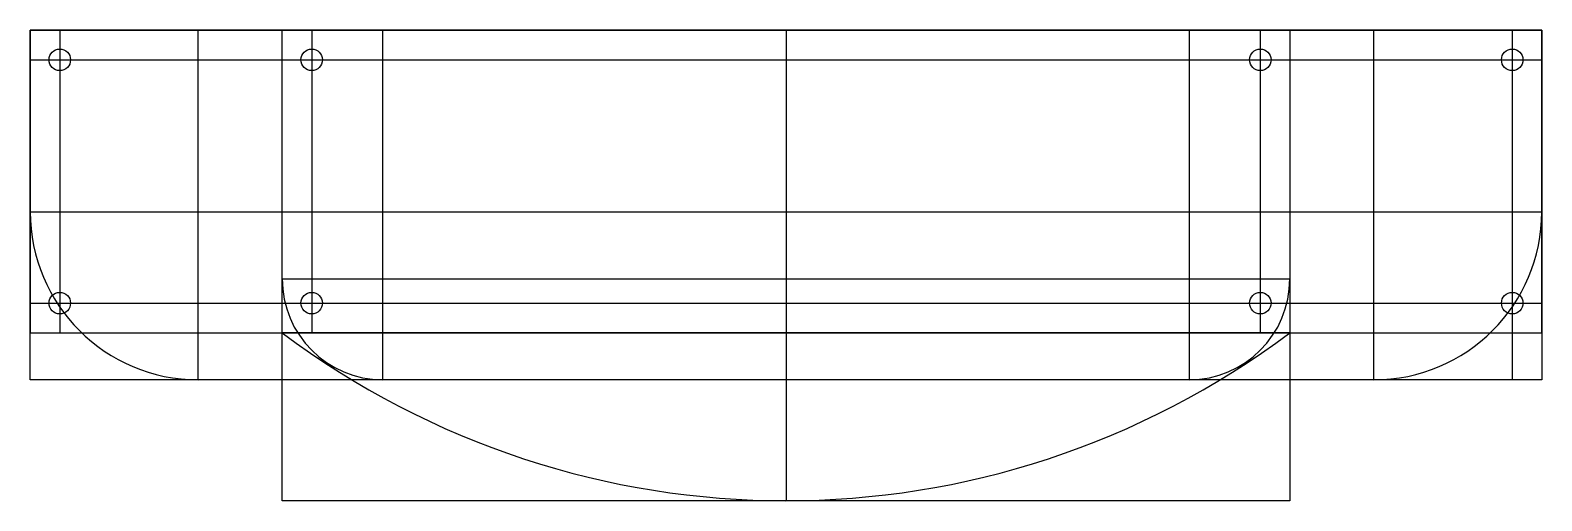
# Model space of a CAD drawing. Header units: millimetres. Extents: x 0 to 225, y -25 to 45.
import ezdxf

# ---------------------------------------------------------------- set-up
doc = ezdxf.new("R2010")
doc.units = ezdxf.units.MM
doc.layers.get('0').update_dxf_attribs({"linetype": 'CONTINUOUS'})

msp = doc.modelspace()

# ---------------------------------------------------------------- linework, layer by layer
for p, q in [((225, 45), (0, 45)), ((0, 45), (0, 0)), ((0, 45), (225, 45)), ((0, -7), (0, 45)), ((4.4, 45), (4.4, 0)), ((25, -7), (25, 45)), ((37.5, 45), (187.5, 45)), ((37.5, 0), (37.5, 45)), ((37.5, 45), (187.5, 45)), ((37.5, 45), (187.5, 45)), ((37.5, 45), (187.5, 45)), ((37.5, -25), (37.5, 45)), ((37.5, 45), (187.5, 45)), ((41.9, 45), (41.9, 0)), ((52.5, -7), (52.5, 45)), ((112.5, 45), (112.5, -25)), ((172.5, 45), (172.5, -7)), ((183.1, 45), (183.1, 0)), ((187.5, 45), (187.5, 0)), ((187.5, 45), (187.5, -25)), ((200, -7), (200, 45)), ((220.6, 45), (220.6, -7)), ((225, 0), (225, 45)), ((225, 45), (225, -7)), ((0, 40.6), (225, 40.6)), ((0, 18), (225, 18)), ((37.5, 8), (187.5, 8)), ((0, 4.4), (225, 4.4)), ((0, 0), (225, 0)), ((187.5, 0), (37.5, 0)), ((225, -7), (0, -7)), ((187.5, -25), (37.5, -25))]:
    msp.add_line(p, q)
for centre in [(4.4, 40.6), (41.9, 40.6), (183.1, 40.6), (220.6, 40.6), (4.4, 4.4), (41.9, 4.4), (183.1, 4.4), (220.6, 4.4)]:
    msp.add_circle(centre, 1.6)
for centre, radius, start, end in [((25, 18), 25, 180, 270), ((200, 18), 25, -90, 0), ((52.5, 8), 15, 180, 270), ((172.5, 8), 15, 270, 360), ((112.5, 100), 125, 233.1301, 306.8699)]:
    msp.add_arc(centre, radius, start, end)

doc.saveas('drawing.dxf')
